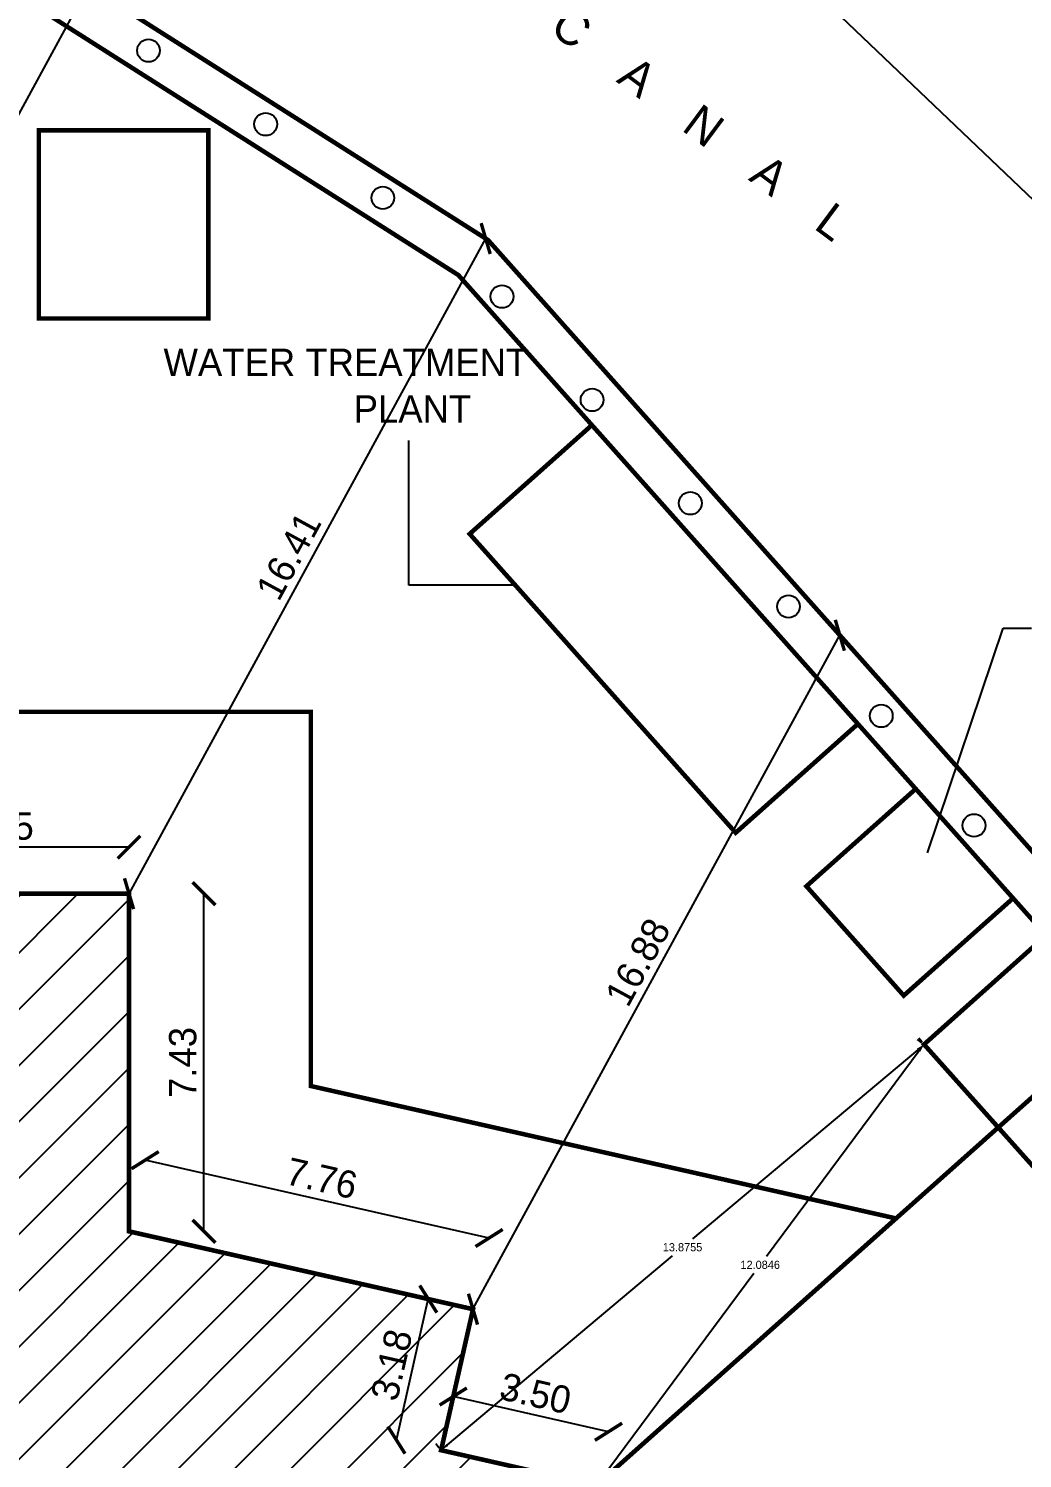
# Model space of a CAD drawing. Header units: metres. Extents: x 6101839 to 6102590, y -6659932 to -6659648.
# Drawn here: x 6101936.36 to 6101958.22, y -6659725.71 to -6659694.26 of the extents above; entities that cross this region are included whole.
import ezdxf

# ---------------------------------------------------------------- set-up
doc = ezdxf.new("R2010")
doc.units = ezdxf.units.M
doc.header["$LTSCALE"] = 500
doc.header["$MEASUREMENT"] = 0
doc.linetypes.add('HIDDEN', pattern=[0.375, 0.25, -0.125])
doc.layers.get('0').update_dxf_attribs({"linetype": 'CONTINUOUS'})
doc.layers.get('Defpoints').update_dxf_attribs({"linetype": 'CONTINUOUS'})
for name, color, linetype in [('Area', 3, 'CONTINUOUS'), ('BLK_1_LVL_0_BLDG_FOOT_PRINT', 1, 'CONTINUOUS'), ('BLK_1_LVL_0_SIDE_SETBACK2', 102, 'CONTINUOUS'), ('ED', 30, 'CONTINUOUS'), ('FMB', 3, 'CONTINUOUS'), ('HATCH', 15, 'CONTINUOUS'), ('ID', 3, 'CONTINUOUS'), ('INSITU_WASTE_TREATMENT_PLANT', 226, 'CONTINUOUS'), ('LVL', 1, 'CONTINUOUS'), ('norms', 4, 'CONTINUOUS'), ('OPEN_PARKING', 203, 'CONTINUOUS'), ('PLOT_BOUNDARY', 70, 'CONTINUOUS'), ('RWH', 130, 'CONTINUOUS'), ('SEPTIC_TANK', 146, 'CONTINUOUS'), ('SOLID_LIQUID_WASTE_TREATMENT', 7, 'CONTINUOUS'), ('TEXT', 4, 'CONTINUOUS'), ('wall', 125, 'CONTINUOUS')]:
    doc.layers.add(name, color=color, linetype=linetype)
doc.layers.add('BLK_1_COVERED_AREA', color=140, linetype='CONTINUOUS', plot=False)
doc.layers.add('BLK_1_FLR_0_BLT_UP_AREA', color=26, linetype='CONTINUOUS', plot=False)
doc.layers.add('BLK_1_FIRE_TENDER_MOVEMENT', color=161, linetype='CONTINUOUS', lineweight=0)
doc.layers.add('DIST_EXIT', color=7, linetype='CONTINUOUS', lineweight=0)
doc.styles.add('GD', font='GOTHIC.TTF')
doc.styles.get("Standard").update_dxf_attribs({"font": 'GOTHIC.TTF'})
doc.dimstyles.new('Copy of 1-100-ID', dxfattribs={"dimtxt": 0.6, "dimasz": 0.5, "dimexe": 0, "dimexo": 0, "dimgap": 0.15, "dimtad": 1, "dimzin": 3, "dimdsep": 46, "dimtxsty": 'GD', "dimblk": 'ARCHTICK', "dimcen": 0, "dimse1": 1, "dimse2": 1, "dimclrd": 252, "dimclrt": 3, "dimadec": 0, "dimazin": 0, "dimtfac": 1, "dimtix": 1, "dimtmove": 2, "dimatfit": 3, "dimldrblk": 'ARCHTICK', "dimfxl": 0, "dimtolj": 1, "dimtzin": 0, "dimarcsym": 0})
doc.dimstyles.get("Standard").update_dxf_attribs({"dimtxt": 0.18, "dimasz": 0.18, "dimexe": 0.18, "dimexo": 0.0625, "dimgap": 0.09, "dimtad": 0, "dimtih": 1, "dimtoh": 1, "dimdec": 4, "dimzin": 0, "dimdsep": 46, "dimtxsty": 'Standard', "dimcen": 0.09, "dimadec": 0, "dimazin": 0, "dimtfac": 1, "dimtdec": 4, "dimtofl": 0, "dimtmove": 0, "dimatfit": 3, "dimfxl": 1, "dimtolj": 1, "dimtzin": 0, "dimarcsym": 0})
doc.dimstyles.new('STANDARD$0', dxfattribs={"dimtxt": 7, "dimasz": 3, "dimexe": 3, "dimexo": 1, "dimgap": 1.5, "dimtad": 1, "dimdec": 1, "dimzin": 1, "dimdsep": 46, "dimlunit": 4, "dimtxsty": 'Standard', "dimblk": 'OBLIQUE', "dimcen": 0.09375, "dimdle": 1, "dimclrd": 8, "dimclre": 8, "dimclrt": 7, "dimadec": 1, "dimazin": 0, "dimtfac": 1, "dimtdec": 1, "dimtix": 1, "dimtmove": 2, "dimatfit": 3, "dimldrblk": 'ARCHTICK', "dimfxl": 1, "dimfrac": 2, "dimtolj": 1, "dimtzin": 0, "dimarcsym": 0})

# ---------------------------------------------------------------- blocks, each defined once
blk = doc.blocks.new('_ArchTick')
at = {"color": 0, "linetype": 'ByBlock', "const_width": 0.15}
blk.add_lwpolyline([(-0.5, -0.5), (0.5, 0.5)], dxfattribs=at)
blk = doc.blocks.new('*D1059')
at = {"layer": 'Defpoints', "color": 0, "transparency": 16777216}
for p in [(6101946.414, -6659698.877), (6101946.414, -6659698.877), (6101938.569, -6659713.287)]:
    blk.add_point(p, dxfattribs=at)
at = {"layer": 'ID', "color": 252, "lineweight": -2, "transparency": 16777216}
blk.add_line((6101938.569, -6659713.287), (6101946.414, -6659698.877), dxfattribs=at)
at = {"layer": 'ID', "color": 252, "lineweight": -2, "transparency": 16777216, "xscale": 0.5, "yscale": 0.5, "zscale": 0.5}
for p, rotation in [((6101946.414, -6659698.877), 61.43330256161016), ((6101938.569, -6659713.287), 241.4333025616101)]:
    blk.add_blockref('_ArchTick', p, dxfattribs=dict(at, rotation=rotation))
at = {"layer": 'ID', "color": 3, "transparency": 16777216, "insert": (6101942.083, -6659705.86), "char_height": 0.6, "attachment_point": 5, "rotation": 61.4333, "style": 'GD'}
blk.add_mtext('\\A1;16.41', dxfattribs=at)
blk = doc.blocks.new('*D1060')
at = {"layer": 'Defpoints', "color": 0, "transparency": 16777216}
for p in [(6101954.205, -6659707.603), (6101954.205, -6659707.603), (6101946.135, -6659722.425)]:
    blk.add_point(p, dxfattribs=at)
at = {"layer": 'ID', "color": 252, "lineweight": -2, "transparency": 16777216}
blk.add_line((6101946.135, -6659722.425), (6101954.205, -6659707.603), dxfattribs=at)
at = {"layer": 'ID', "color": 252, "lineweight": -2, "transparency": 16777216, "xscale": 0.5, "yscale": 0.5, "zscale": 0.5}
for p, rotation in [((6101954.205, -6659707.603), 61.4333025563068), ((6101946.135, -6659722.425), 241.4333025563068)]:
    blk.add_blockref('_ArchTick', p, dxfattribs=dict(at, rotation=rotation))
at = {"layer": 'ID', "color": 3, "transparency": 16777216, "insert": (6101949.762, -6659714.792), "char_height": 0.6, "attachment_point": 5, "rotation": 61.4333, "style": 'GD'}
blk.add_mtext('\\A1;16.88', dxfattribs=at)
blk = doc.blocks.new('*D1131')
at = {"layer": 'Defpoints', "color": 0, "transparency": 16777216}
for p in [(6101932.817, -6659712.262), (6101932.817, -6659713.287), (6101938.569, -6659713.287)]:
    blk.add_point(p, dxfattribs=at)
at = {"layer": 'ID', "color": 252, "lineweight": -2, "transparency": 16777216}
blk.add_line((6101938.569, -6659712.262), (6101932.817, -6659712.262), dxfattribs=at)
at = {"layer": 'ID', "color": 252, "lineweight": -2, "transparency": 16777216, "xscale": 0.5, "yscale": 0.5, "zscale": 0.5, "rotation": 180}
blk.add_blockref('_ArchTick', (6101932.817, -6659712.262), dxfattribs=at)
at = {"layer": 'ID', "color": 252, "lineweight": -2, "transparency": 16777216, "xscale": 0.5, "yscale": 0.5, "zscale": 0.5}
blk.add_blockref('_ArchTick', (6101938.569, -6659712.262), dxfattribs=at)
at = {"layer": 'ID', "color": 3, "transparency": 16777216, "insert": (6101935.693, -6659711.805), "char_height": 0.6, "attachment_point": 5, "style": 'GD'}
blk.add_mtext('\\A1;5.75', dxfattribs=at)
blk = doc.blocks.new('*D1132')
at = {"layer": 'Defpoints', "color": 0, "transparency": 16777216}
for p in [(6101938.569, -6659713.287), (6101940.218, -6659713.287), (6101938.569, -6659720.713)]:
    blk.add_point(p, dxfattribs=at)
at = {"layer": 'ID', "color": 252, "lineweight": -2, "transparency": 16777216}
blk.add_line((6101940.218, -6659720.713), (6101940.218, -6659713.287), dxfattribs=at)
at = {"layer": 'ID', "color": 252, "lineweight": -2, "transparency": 16777216, "xscale": 0.5, "yscale": 0.5, "zscale": 0.5}
for p, rotation in [((6101940.218, -6659713.287), 90), ((6101940.218, -6659720.713), 270)]:
    blk.add_blockref('_ArchTick', p, dxfattribs=dict(at, rotation=rotation))
at = {"layer": 'ID', "color": 3, "transparency": 16777216, "insert": (6101939.753, -6659717), "char_height": 0.6, "attachment_point": 5, "rotation": 90, "style": 'GD'}
blk.add_mtext('\\A1;7.43', dxfattribs=at)
blk = doc.blocks.new('*D1133')
at = {"layer": 'Defpoints', "color": 0, "transparency": 16777216}
for p in [(6101938.923, -6659719.148), (6101938.569, -6659720.713), (6101946.135, -6659722.425)]:
    blk.add_point(p, dxfattribs=at)
at = {"layer": 'ID', "color": 252, "lineweight": -2, "transparency": 16777216}
blk.add_line((6101946.489, -6659720.86), (6101938.923, -6659719.148), dxfattribs=at)
at = {"layer": 'ID', "color": 252, "lineweight": -2, "transparency": 16777216, "xscale": 0.5, "yscale": 0.5, "zscale": 0.5}
for p, rotation in [((6101938.923, -6659719.148), 167.2516624966349), ((6101946.489, -6659720.86), 347.2516624966349)]:
    blk.add_blockref('_ArchTick', p, dxfattribs=dict(at, rotation=rotation))
at = {"layer": 'ID', "color": 3, "transparency": 16777216, "insert": (6101942.808, -6659719.55), "char_height": 0.6, "attachment_point": 5, "rotation": 347.2517, "style": 'GD'}
blk.add_mtext('\\A1;7.76', dxfattribs=at)
blk = doc.blocks.new('*D1134')
at = {"layer": 'Defpoints', "color": 0, "transparency": 16777216}
for p in [(6101945.152, -6659722.203), (6101946.135, -6659722.425), (6101945.433, -6659725.527)]:
    blk.add_point(p, dxfattribs=at)
at = {"layer": 'ID', "color": 252, "lineweight": -2, "transparency": 16777216}
blk.add_line((6101944.451, -6659725.304), (6101945.152, -6659722.203), dxfattribs=at)
at = {"layer": 'ID', "color": 252, "lineweight": -2, "transparency": 16777216, "xscale": 0.5, "yscale": 0.5, "zscale": 0.5}
for p, rotation in [((6101945.152, -6659722.203), 77.25036675953797), ((6101944.451, -6659725.304), 257.250366759538)]:
    blk.add_blockref('_ArchTick', p, dxfattribs=dict(at, rotation=rotation))
at = {"layer": 'ID', "color": 3, "transparency": 16777216, "insert": (6101944.348, -6659723.651), "char_height": 0.6, "attachment_point": 5, "rotation": 77.2504, "style": 'GD'}
blk.add_mtext('\\A1;3.18', dxfattribs=at)
blk = doc.blocks.new('*D1135')
at = {"layer": 'Defpoints', "color": 0, "transparency": 16777216}
for p in [(6101945.7, -6659724.347), (6101945.433, -6659725.527), (6101948.848, -6659726.301)]:
    blk.add_point(p, dxfattribs=at)
at = {"layer": 'ID', "color": 252, "lineweight": -2, "transparency": 16777216}
blk.add_line((6101949.116, -6659725.121), (6101945.7, -6659724.347), dxfattribs=at)
at = {"layer": 'ID', "color": 252, "lineweight": -2, "transparency": 16777216, "xscale": 0.5, "yscale": 0.5, "zscale": 0.5}
for p, rotation in [((6101945.7, -6659724.347), 167.2333707731165), ((6101949.116, -6659725.121), 347.2333707731165)]:
    blk.add_blockref('_ArchTick', p, dxfattribs=dict(at, rotation=rotation))
at = {"layer": 'ID', "color": 3, "transparency": 16777216, "insert": (6101947.511, -6659724.28), "char_height": 0.6, "attachment_point": 5, "rotation": 347.2334, "style": 'GD'}
blk.add_mtext('\\A1;3.50', dxfattribs=at)
blk = doc.blocks.new('*D1188')
at = {"layer": 'Defpoints', "color": 0, "transparency": 16777216}
for p in [(6101937.678, -6659693.33), (6101937.678, -6659693.33), (6101930.488, -6659706.535)]:
    blk.add_point(p, dxfattribs=at)
at = {"layer": 'ID', "color": 252, "lineweight": -2, "transparency": 16777216}
blk.add_line((6101930.488, -6659706.535), (6101937.678, -6659693.33), dxfattribs=at)
at = {"layer": 'ID', "color": 252, "lineweight": -2, "transparency": 16777216, "xscale": 0.5, "yscale": 0.5, "zscale": 0.5}
for p, rotation in [((6101937.678, -6659693.33), 61.43330256190251), ((6101930.488, -6659706.535), 241.4333025619025)]:
    blk.add_blockref('_ArchTick', p, dxfattribs=dict(at, rotation=rotation))
at = {"layer": 'ID', "color": 3, "transparency": 16777216, "insert": (6101933.674, -6659699.71), "char_height": 0.6, "attachment_point": 5, "rotation": 61.4333, "style": 'GD'}
blk.add_mtext('\\A1;15.04', dxfattribs=at)
blk = doc.blocks.new('*D1318')
at = {"layer": 'Defpoints', "color": 0, "transparency": 16777216}
for p in [(6101928.799, -6659724.571), (6101948.243, -6659728.97), (6101948.243, -6659728.97)]:
    blk.add_point(p, dxfattribs=at)
at = {"layer": 'DIST_EXIT', "color": 0, "lineweight": -2, "transparency": 16777216}
for p, q in [((6101928.813, -6659724.51), (6101928.839, -6659724.395)), ((6101928.975, -6659724.611), (6101938.005, -6659726.654)), ((6101948.067, -6659728.931), (6101939.037, -6659726.887)), ((6101948.256, -6659728.909), (6101948.282, -6659728.795))]:
    blk.add_line(p, q, dxfattribs=at)
at = {"layer": 'DIST_EXIT', "color": 0, "transparency": 16777216}
for points in [[(6101928.981, -6659724.582), (6101928.968, -6659724.64), (6101928.799, -6659724.571)], [(6101948.074, -6659728.901), (6101948.06, -6659728.96), (6101948.243, -6659728.97)]]:
    blk.add_solid(points, dxfattribs=at)
at = {"layer": 'DIST_EXIT', "color": 0, "transparency": 16777216, "insert": (6101938.521, -6659726.771), "char_height": 0.18, "attachment_point": 5}
blk.add_mtext('\\A1;19.9349', dxfattribs=at)
blk = doc.blocks.new('*D1353')
at = {"layer": 'Defpoints', "color": 0, "linetype": 'Continuous', "transparency": 16777216}
for p in [(6101956.057, -6659716.602), (6101948.848, -6659726.301), (6101948.848, -6659726.301)]:
    blk.add_point(p, dxfattribs=at)
at = {"layer": 'SEPTIC_TANK', "color": 0, "linetype": 'Continuous', "lineweight": -2, "transparency": 16777216}
for p, q in [((6101955.95, -6659716.746), (6101952.59, -6659721.267)), ((6101956.007, -6659716.564), (6101955.913, -6659716.494)), ((6101948.956, -6659726.156), (6101952.316, -6659721.636)), ((6101948.798, -6659726.263), (6101948.704, -6659726.193))]:
    blk.add_line(p, q, dxfattribs=at)
at = {"layer": 'SEPTIC_TANK', "color": 0, "linetype": 'Continuous', "transparency": 16777216}
for points in [[(6101955.926, -6659716.728), (6101955.974, -6659716.764), (6101956.057, -6659716.602)], [(6101948.932, -6659726.138), (6101948.98, -6659726.174), (6101948.848, -6659726.301)]]:
    blk.add_solid(points, dxfattribs=at)
at = {"layer": 'SEPTIC_TANK', "color": 0, "linetype": 'Continuous', "transparency": 16777216, "insert": (6101952.453, -6659721.451), "char_height": 0.18, "attachment_point": 5}
blk.add_mtext('\\A1;12.0846', dxfattribs=at)
blk = doc.blocks.new('*D1354')
at = {"layer": 'Defpoints', "color": 0, "linetype": 'Continuous', "transparency": 16777216}
for p in [(6101956.057, -6659716.602), (6101956.057, -6659716.602), (6101945.433, -6659725.527)]:
    blk.add_point(p, dxfattribs=at)
at = {"layer": 'SEPTIC_TANK', "color": 0, "linetype": 'Continuous', "lineweight": -2, "transparency": 16777216}
for p, q in [((6101955.92, -6659716.718), (6101950.965, -6659720.88)), ((6101956.017, -6659716.554), (6101955.942, -6659716.464)), ((6101945.571, -6659725.411), (6101950.526, -6659721.249)), ((6101945.393, -6659725.479), (6101945.317, -6659725.389))]:
    blk.add_line(p, q, dxfattribs=at)
at = {"layer": 'SEPTIC_TANK', "color": 0, "linetype": 'Continuous', "transparency": 16777216}
for points in [[(6101955.9, -6659716.695), (6101955.939, -6659716.741), (6101956.057, -6659716.602)], [(6101945.552, -6659725.388), (6101945.59, -6659725.434), (6101945.433, -6659725.527)]]:
    blk.add_solid(points, dxfattribs=at)
at = {"layer": 'SEPTIC_TANK', "color": 0, "linetype": 'Continuous', "transparency": 16777216, "insert": (6101950.745, -6659721.064), "char_height": 0.18, "attachment_point": 5}
blk.add_mtext('\\A1;13.8755', dxfattribs=at)

msp = doc.modelspace()

# ---------------------------------------------------------------- hatches: boundary and pattern name
at = {"layer": 'HATCH'}
h = msp.add_hatch(dxfattribs=at)
h.set_pattern_fill('ANSI31', color=256, scale=7, style=0)
h.set_pattern_definition([(45, (6095962.4355, -6653172.8647), (-0.61871843, 0.61871843), [])])
h.paths.add_polyline_path([(6101930.48762, -6659706.53323), (6101929.13945, -6659706.53276), (6101917.29764, -6659698.69476), (6101917.29764, -6659702.37242), (6101914.20827, -6659702.37242), (6101915.32216, -6659696.15368), (6101895.40912, -6659692.58685), (6101894.50505, -6659697.63538), (6101892.33951, -6659697.24749), (6101892.92738, -6659693.96429), (6101888.83253, -6659693.23082), (6101888.24445, -6659696.51399), (6101886.07868, -6659696.12606), (6101887.05389, -6659690.6839), (6101867.14064, -6659687.11713), (6101866.16589, -6659692.56034), (6101864.00089, -6659692.17151), (6101864.97534, -6659686.72922), (6101856.57405, -6659685.22439), (6101855.5058, -6659691.18832), (6101856.9823, -6659691.45278), (6101856.55545, -6659693.83585), (6101855.07903, -6659693.57163), (6101854.34545, -6659697.66644), (6101855.82195, -6659697.93091), (6101855.39506, -6659700.3142), (6101853.22952, -6659699.92631), (6101852.31997, -6659705.00427), (6101861.41028, -6659706.63252), (6101862.22868, -6659702.06349), (6101862.2288, -6659702.06351), (6101864.39408, -6659702.45121), (6101863.5756, -6659707.02037), (6101883.48867, -6659710.58717), (6101884.3166, -6659705.96726), (6101886.48189, -6659706.35489), (6101885.88224, -6659709.70197), (6101889.97707, -6659710.43543), (6101890.5769, -6659707.08808), (6101892.7422, -6659707.47572), (6101891.91457, -6659712.09642), (6101911.59763, -6659715.62203), (6101911.59763, -6659717.41322), (6101891.59765, -6659717.41329), (6101891.59789, -6659722.54172), (6101889.39786, -6659722.54203), (6101889.39765, -6659719.20662), (6101885.23765, -6659719.20662), (6101885.23765, -6659722.54189), (6101883.03801, -6659722.54203), (6101883.03765, -6659717.01326), (6101862.80766, -6659717.01326), (6101862.80789, -6659722.5419), (6101860.60824, -6659722.54203), (6101860.60789, -6659717.01319), (6101852.07289, -6659717.01319), (6101852.07289, -6659723.07203), (6101853.57289, -6659723.07203), (6101853.57289, -6659725.49303), (6101852.07289, -6659725.49326), (6101852.07289, -6659729.65326), (6101853.57289, -6659729.65326), (6101853.57289, -6659732.07448), (6101851.37289, -6659732.07448), (6101851.37289, -6659737.23326), (6101860.60789, -6659737.23326), (6101860.608, -6659732.59158), (6101862.80775, -6659732.59144), (6101862.80766, -6659737.23326), (6101883.03765, -6659737.23326), (6101883.03765, -6659732.53953), (6101885.23765, -6659732.53953), (6101885.23765, -6659735.9399), (6101889.39765, -6659735.9399), (6101889.39765, -6659732.53903), (6101891.59735, -6659732.53903), (6101891.59765, -6659737.23322), (6101911.82764, -6659737.23326), (6101911.82763, -6659737.38477), (6101918.72949, -6659737.38477), (6101918.50894, -6659738.35958), (6101941.3585, -6659743.52975), (6101942.01267, -6659740.6428), (6101945.42637, -6659741.41522), (6101946.08845, -6659738.48919), (6101949.01448, -6659739.15126), (6101949.7869, -6659735.73756), (6101946.86086, -6659735.07548), (6101948.84709, -6659726.29739), (6101945.43318, -6659725.52492), (6101946.13498, -6659722.4233), (6101938.56852, -6659720.71141), (6101938.56852, -6659713.28547), (6101932.81704, -6659713.28547), (6101932.05059, -6659716.67276), (6101930.48764, -6659716.67276)])
h.paths.add_polyline_path([(6101919.55764, -6659704.50276), (6101919.55764, -6659702.90085), (6101921.94393, -6659704.50276)], flags=16)
h.paths.add_polyline_path([(6101925.55761, -6659721.8827), (6101926.48362, -6659721.8827), (6101925.69178, -6659725.3827), (6101925.55761, -6659725.3827)], flags=16)
h.paths.add_polyline_path([(6101917.75764, -6659726.68825), (6101923.77764, -6659726.68825), (6101923.77764, -6659726.95656), (6101926.77144, -6659727.63396), (6101926.19886, -6659730.16447), (6101917.75764, -6659728.25448)], flags=16)
h.paths.add_polyline_path([(6101904.79547, -6659708.07447), (6101901.14358, -6659707.42035), (6101901.49621, -6659705.45168), (6101905.1481, -6659706.10581)], flags=16)
h.paths.add_polyline_path([(6101905.65236, -6659703.29061), (6101902.00046, -6659702.63649), (6101902.35309, -6659700.66782), (6101906.00498, -6659701.32194)], flags=16)
h.paths.add_polyline_path([(6101903.56765, -6659724.14326), (6101903.56765, -6659726.14326), (6101899.85763, -6659726.14326), (6101899.85763, -6659724.14326)], flags=16)
h.paths.add_polyline_path([(6101929.65841, -6659728.2872), (6101943.84618, -6659731.49741), (6101943.27365, -6659734.02799), (6101929.08583, -6659730.81771)], flags=16)
h.paths.add_polyline_path([(6101903.56765, -6659729.00326), (6101903.56765, -6659731.00326), (6101899.85763, -6659731.00326), (6101899.85763, -6659729.00326)], flags=16)
h.paths.add_polyline_path([(6101887.11765, -6659721.2366), (6101887.31765, -6659723.18659), (6101887.51765, -6659721.2366)], flags=16)
h.paths.add_polyline_path([(6101890.03128, -6659699.46991), (6101889.63754, -6659699.39938), (6101890.32516, -6659695.56048), (6101890.7189, -6659695.631)], flags=16)
h.paths.add_polyline_path([(6101876.45651, -6659702.99843), (6101872.80461, -6659702.34431), (6101873.15724, -6659700.37564), (6101876.80913, -6659701.02976)], flags=16)
h.paths.add_polyline_path([(6101877.31339, -6659698.21457), (6101873.66149, -6659697.56044), (6101874.01412, -6659695.59178), (6101877.66601, -6659696.2459)], flags=16)
h.paths.add_polyline_path([(6101874.75302, -6659724.14326), (6101874.75302, -6659726.12997), (6101871.06765, -6659726.12997), (6101871.06765, -6659724.14326)], flags=16)
h.paths.add_polyline_path([(6101874.77766, -6659729.00326), (6101874.77766, -6659731.00326), (6101871.06765, -6659731.00326), (6101871.06765, -6659729.00326)], flags=16)
h.paths.add_polyline_path([(6101860.51401, -6659696.86143), (6101858.62982, -6659696.32075), (6101856.6751, -6659696.17381)], flags=16)
h.paths.add_polyline_path([(6101858.00288, -6659727.37326), (6101858.00288, -6659727.77326), (6101854.10284, -6659727.77326), (6101854.10288, -6659727.77326), (6101854.10288, -6659727.37326)], flags=16)

# ---------------------------------------------------------------- linework, layer by layer
at = {"layer": 'Area', "linetype": 'ByBlock'}
for p, q in [((6101944.72017, -6659706.5039), (6101944.72017, -6659703.3194)), ((6101947.06828, -6659706.5039), (6101944.72017, -6659706.5039))]:
    msp.add_line(p, q, dxfattribs=at)
at = {"layer": 'Area', "const_width": 0.1}
msp.add_lwpolyline([(6101914.20827, -6659702.37427), (6101917.29764, -6659702.37427), (6101917.29764, -6659698.69661), (6101929.13945, -6659706.53461), (6101930.48762, -6659706.53508), (6101930.48764, -6659716.67461), (6101932.05059, -6659716.67461), (6101932.81704, -6659713.28732), (6101938.56852, -6659713.28732), (6101938.56852, -6659720.71326), (6101946.13498, -6659722.42514), (6101945.43318, -6659725.52677), (6101948.84836, -6659726.30059), (6101946.86086, -6659735.07733), (6101949.7869, -6659735.7394), (6101949.01448, -6659739.15311), (6101946.08845, -6659738.49103), (6101945.42637, -6659741.41706), (6101942.01267, -6659740.64464), (6101941.3585, -6659743.5316), (6101918.50894, -6659738.36143), (6101918.72949, -6659737.38662), (6101911.82763, -6659737.38662)], dxfattribs=at)
at = {"layer": 'BLK_1_COVERED_AREA', "ltscale": 400, "const_width": 0.1}
msp.add_lwpolyline([(6101914.20973, -6659702.37453), (6101917.2991, -6659702.37453), (6101917.2991, -6659698.69687), (6101929.14092, -6659706.53487), (6101930.48908, -6659706.53534), (6101930.4891, -6659716.67487), (6101932.05206, -6659716.67487), (6101932.8185, -6659713.28758), (6101938.56999, -6659713.28758), (6101938.56999, -6659720.71352), (6101946.13645, -6659722.42541), (6101945.43464, -6659725.52703), (6101948.84836, -6659726.30059), (6101946.86233, -6659735.07759), (6101949.78836, -6659735.73967), (6101949.01594, -6659739.15337), (6101946.08991, -6659738.4913), (6101945.42784, -6659741.41733), (6101942.01414, -6659740.64491), (6101941.35997, -6659743.53186), (6101918.51041, -6659738.36169), (6101918.73096, -6659737.38688), (6101911.8291, -6659737.38688)], dxfattribs=at)
at = {"layer": 'BLK_1_FIRE_TENDER_MOVEMENT', "const_width": 0.1}
msp.add_lwpolyline([(6101955.44049, -6659720.42938), (6101942.56852, -6659717.51714), (6101942.56851, -6659709.28727), (6101935.6685, -6659709.2873), (6101933.33908, -6659702.5346), (6101930.34332, -6659702.53461), (6101920.05274, -6659695.72336), (6101917.54755, -6659692.5009), (6101856.57385, -6659681.15764), (6101856.57404, -6659685.2263), (6101915.32216, -6659696.15552), (6101917.29764, -6659698.69661), (6101929.13945, -6659706.53461), (6101930.48762, -6659706.53461), (6101932.81704, -6659713.28732), (6101938.56851, -6659713.28729), (6101938.56852, -6659720.71326), (6101946.13498, -6659722.42514), (6101945.43318, -6659725.52677), (6101948.84836, -6659726.30059)], close=True, dxfattribs=at)
at = {"layer": 'BLK_1_FLR_0_BLT_UP_AREA', "color": 26, "linetype": 'Continuous', "const_width": 0.1}
msp.add_lwpolyline([(6101914.20954, -6659702.37562), (6101917.29891, -6659702.37562), (6101917.29891, -6659698.69796), (6101929.48822, -6659706.76596), (6101930.48891, -6659706.76596), (6101930.48891, -6659708.93596), (6101930.48891, -6659708.93596), (6101930.48891, -6659716.67596), (6101932.05187, -6659716.67596), (6101932.81831, -6659713.28867), (6101938.56979, -6659713.28867), (6101938.56979, -6659720.71461), (6101946.13625, -6659722.4265), (6101945.43445, -6659725.52812), (6101948.84836, -6659726.30059)], dxfattribs=at)
at = {"layer": 'BLK_1_LVL_0_BLDG_FOOT_PRINT', "ltscale": 400, "const_width": 0.1}
msp.add_lwpolyline([(6101914.20827, -6659702.37427), (6101917.29764, -6659702.37427), (6101917.29764, -6659698.69661), (6101929.13945, -6659706.53461), (6101930.48762, -6659706.53508), (6101930.48764, -6659716.67461), (6101932.05059, -6659716.67461), (6101932.81704, -6659713.28732), (6101938.56852, -6659713.28732), (6101938.56852, -6659720.71326), (6101946.13498, -6659722.42514), (6101945.43318, -6659725.52677), (6101948.84836, -6659726.30059), (6101946.86086, -6659735.07733), (6101949.7869, -6659735.7394), (6101949.01448, -6659739.15311), (6101946.08845, -6659738.49103), (6101945.42637, -6659741.41706), (6101942.01267, -6659740.64464), (6101941.3585, -6659743.5316), (6101918.50894, -6659738.36143), (6101918.72949, -6659737.38662), (6101911.82763, -6659737.38662)], dxfattribs=at)
at = {"layer": 'BLK_1_LVL_0_SIDE_SETBACK2', "const_width": 0.1}
msp.add_lwpolyline([(6101914.20827, -6659702.37427), (6101917.29764, -6659702.37427), (6101917.29764, -6659698.69661), (6101929.13945, -6659706.53461), (6101930.48762, -6659706.53508), (6101930.48764, -6659716.67461), (6101932.05059, -6659716.67461), (6101932.81704, -6659713.28732), (6101938.56851, -6659713.28729), (6101938.56852, -6659720.71326), (6101946.13498, -6659722.42514), (6101945.43318, -6659725.52677), (6101948.84836, -6659726.30059), (6101961.12168, -6659715.37165), (6101946.46779, -6659698.91144), (6101923.50616, -6659684.33051), (6101915.93612, -6659673.51689), (6101898.3709, -6659663.95326)], dxfattribs=at)
at = {"layer": 'ED', "const_width": 0.1}
msp.add_lwpolyline([(6102000.73568, -6659729.15584), (6102000.7152, -6659729.02288), (6101999.89882, -6659723.72264), (6101986.54891, -6659732.28484), (6101978.86847, -6659730.84025), (6101964.54836, -6659720.72462), (6101945.81379, -6659699.68072), (6101922.80149, -6659685.06762), (6101915.25162, -6659674.28282)], dxfattribs=at)
at = {"layer": 'FMB', "const_width": 0.1}
msp.add_lwpolyline([(6102001.8352, -6659729.72542), (6102000.65311, -6659722.05086), (6101986.34339, -6659731.22865), (6101979.26746, -6659729.89776), (6101965.21899, -6659719.97402), (6101946.46779, -6659698.91144), (6101923.50616, -6659684.33051), (6101915.93612, -6659673.51689), (6101898.3709, -6659663.95326), (6101880.30969, -6659661.70982), (6101878.39445, -6659678.19896), (6101843.86031, -6659676.12777), (6101844.51945, -6659753.52496), (6101858.73444, -6659751.39092), (6101868.16145, -6659755.28596), (6101889.23745, -6659753.63396), (6101886.07793, -6659773.78781), (6101888.47005, -6659779.50775), (6101902.95735, -6659782.53396), (6101917.39945, -6659762.37296), (6102009.64671, -6659780.44071), (6102001.8352, -6659729.72542)], dxfattribs=at)
at = {"layer": 'ID', "linetype": 'ByBlock'}
for p, q in [((6101956.1294, -6659712.38509), (6101957.79394, -6659707.44395)), ((6101957.79394, -6659707.44395), (6101958.42113, -6659707.44395))]:
    msp.add_line(p, q, dxfattribs=at)
at = {"layer": 'ID'}
for centre in [(6101938.99656, -6659694.74285), (6101941.57413, -6659696.36221), (6101944.15169, -6659697.98156), (6101946.7731, -6659700.15428), (6101948.75554, -6659702.42613), (6101950.91577, -6659704.69799), (6101953.076, -6659706.96984), (6101955.11575, -6659709.37712), (6101957.1555, -6659711.78441)]:
    msp.add_circle(centre, 0.25, dxfattribs=at)
at = {"layer": 'INSITU_WASTE_TREATMENT_PLANT', "ltscale": 3, "const_width": 0.1}
msp.add_lwpolyline([(6101946.06212, -6659705.37372), (6101951.91356, -6659711.94644), (6101954.6024, -6659709.55267), (6101948.75096, -6659702.97995)], close=True, dxfattribs=at)
at = {"layer": 'LVL', "linetype": 'ByBlock', "ltscale": 6}
msp.add_line((6101952.1793, -6659692.0393), (6101961.25011, -6659700.69305), dxfattribs=at)
at = {"layer": 'norms', "const_width": 0.1}
msp.add_lwpolyline([(6101953.46935, -6659713.12252), (6101955.61044, -6659715.52754), (6101958.01546, -6659713.38645), (6101955.87437, -6659710.98143)], close=True, dxfattribs=at)
at = {"layer": 'OPEN_PARKING', "linetype": 'Continuous', "const_width": 0.1}
msp.add_lwpolyline([(6101940.12379, -6659747.75881), (6102004.50286, -6659766.05429), (6102006.40167, -6659759.37267), (6102000.65311, -6659722.05086), (6101986.34339, -6659731.22865), (6101979.26746, -6659729.89776), (6101965.21899, -6659719.97402), (6101961.12168, -6659715.37165), (6101948.84836, -6659726.30059), (6101946.86086, -6659735.07733), (6101949.78111, -6659735.73809), (6101949.015, -6659739.15077), (6101946.08897, -6659738.4887), (6101945.42637, -6659741.41706), (6101942.01748, -6659740.6234)], close=True, dxfattribs=at)
at = {"layer": 'PLOT_BOUNDARY', "linetype": 'ByBlock', "const_width": 0.1}
msp.add_lwpolyline([(6102001.8352, -6659729.72542), (6102000.65311, -6659722.05086), (6101986.34339, -6659731.22865), (6101979.26746, -6659729.89776), (6101965.21899, -6659719.97402), (6101946.46779, -6659698.91144), (6101923.50616, -6659684.33051), (6101915.93612, -6659673.51689), (6101898.3709, -6659663.95326), (6101880.30969, -6659661.70982), (6101878.39445, -6659678.19896), (6101843.86031, -6659676.12777), (6101844.51945, -6659753.52496), (6101858.73444, -6659751.39092), (6101868.16145, -6659755.28596), (6101889.23745, -6659753.63396), (6101886.07793, -6659773.78781), (6101888.47005, -6659779.50775), (6101902.95735, -6659782.53396), (6101917.39945, -6659762.37296), (6102009.64671, -6659780.44071)], close=True, dxfattribs=at)
at = {"layer": 'RWH', "const_width": 0.1}
msp.add_lwpolyline([(6101915.25162, -6659674.28282), (6101922.80149, -6659685.06762), (6101945.81379, -6659699.68072), (6101964.54836, -6659720.72462), (6101978.86847, -6659730.84025), (6101986.54891, -6659732.28484), (6101999.89882, -6659723.72264), (6102000.7152, -6659729.02288), (6102000.73568, -6659729.15584), (6102001.72402, -6659729.0036), (6102000.65311, -6659722.05086), (6101986.34339, -6659731.22865), (6101979.26746, -6659729.89776), (6101965.21899, -6659719.97402), (6101946.46779, -6659698.91144), (6101923.50616, -6659684.33051), (6101915.93612, -6659673.51689), (6101898.3709, -6659663.95326)], dxfattribs=at)
at = {"layer": 'SEPTIC_TANK', "linetype": 'ByBlock', "const_width": 0.1}
msp.add_lwpolyline([(6101956.05744, -6659716.60176), (6101961.92101, -6659723.16367), (6101964.54836, -6659720.72462), (6101958.73015, -6659714.21349)], close=True, dxfattribs=at)
at = {"layer": 'SOLID_LIQUID_WASTE_TREATMENT', "linetype": 'Continuous', "const_width": 0.1}
msp.add_lwpolyline([(6101936.58529, -6659696.49661), (6101940.31365, -6659696.49661), (6101940.31365, -6659700.63662), (6101936.58529, -6659700.63662)], close=True, dxfattribs=at)
at = {"layer": 'wall', "color": 7, "linetype": 'HIDDEN', "ltscale": 3, "const_width": 0.1}
for points in [[(6101955.61044, -6659715.52754), (6101953.46935, -6659713.12252), (6101955.87437, -6659710.98143), (6101958.01546, -6659713.38645)], [(6101956.05744, -6659716.60176), (6101961.92101, -6659723.16367), (6101964.60542, -6659720.76493), (6101958.74186, -6659714.20303)]]:
    msp.add_lwpolyline(points, close=True, dxfattribs=at)

# ---------------------------------------------------------------- texts
at = {"layer": 'TEXT', "style": 'GD'}
msp.add_text('M     A      I     N           C    A    N    A    L', height=0.75, rotation=323.392137, dxfattribs=at).set_placement((6101939.73987, -6659688.33967))
for s, p in [('WATER TREATMENT ', (6101939.32764, -6659701.89945)), ('PLANT', (6101943.51094, -6659702.92454))]:
    msp.add_text(s, height=0.6, dxfattribs=at).set_placement(p)

# ---------------------------------------------------------------- dimensions: what is measured, and where the dimension line sits
at = {"layer": 'DIST_EXIT'}
dim = msp.add_aligned_dim(p1=(6101928.79928, -6659724.57104), p2=(6101948.24268, -6659728.97041), distance=0, dimstyle='STANDARD$0', override={"dimtxt": 0.18, "dimasz": 0.18, "dimexe": 0.18, "dimexo": 0.0625, "dimgap": 0.09, "dimtad": 0, "dimtih": 1, "dimtoh": 1, "dimdec": 4, "dimzin": 0, "dimlunit": 2, "dimpost": '', "dimcen": 0.09, "dimdle": 0, "dimclrd": 0, "dimclre": 0, "dimclrt": 0, "dimadec": 0, "dimtdec": 4, "dimtix": 0, "dimtofl": 0, "dimtmove": 0, "dimfrac": 0}, dxfattribs=at)
dim.commit()
dim.dimension.update_dxf_attribs({"geometry": '*D1318', "text_midpoint": (6101938.52098, -6659726.77073)})
at = {"layer": 'ID'}
for p1, p2, distance, picture, middle in [((6101930.48761, -6659706.53509), (6101937.67756, -6659693.32953), 0, '*D1188', (6101933.67411, -6659699.70991)), ((6101938.56851, -6659713.28729), (6101946.41418, -6659698.87739), 0, '*D1059', (6101942.08287, -6659705.85994)), ((6101946.135, -6659722.42511), (6101954.20527, -6659707.60269), 0, '*D1060', (6101949.76166, -6659714.7915)), ((6101938.56852, -6659713.28732), (6101932.81704, -6659713.28732), -1.02495, '*D1131', (6101935.69278, -6659711.80483)), ((6101938.56852, -6659720.71326), (6101938.56852, -6659713.28732), -1.64919, '*D1132', (6101939.75261, -6659717.00029)), ((6101946.13498, -6659722.42514), (6101938.56852, -6659720.71326), -1.60466, '*D1133', (6101942.80848, -6659719.55047)), ((6101945.43318, -6659725.52677), (6101946.13498, -6659722.42514), 1.00732, '*D1134', (6101944.34797, -6659723.65101)), ((6101948.84836, -6659726.30059), (6101945.43318, -6659725.52677), -1.20961, '*D1135', (6101947.51084, -6659724.28038))]:
    dim = msp.add_aligned_dim(p1=p1, p2=p2, distance=distance, dimstyle='Copy of 1-100-ID', dxfattribs=at)
    dim.commit()
    dim.dimension.update_dxf_attribs({"geometry": picture, "text_midpoint": middle})
at = {"layer": 'SEPTIC_TANK', "color": 1, "linetype": 'Continuous'}
dim = msp.add_aligned_dim(p1=(6101945.43318, -6659725.52677), p2=(6101956.05744, -6659716.60176), distance=0, dimstyle='Standard', dxfattribs=at)
dim.commit()
dim.dimension.update_dxf_attribs({"geometry": '*D1354', "text_midpoint": (6101950.74531, -6659721.06427)})
at = {"layer": 'SEPTIC_TANK', "color": 2, "linetype": 'Continuous'}
dim = msp.add_aligned_dim(p1=(6101956.05744, -6659716.60176), p2=(6101948.84836, -6659726.30059), distance=0, dimstyle='Standard', dxfattribs=at)
dim.commit()
dim.dimension.update_dxf_attribs({"geometry": '*D1353', "text_midpoint": (6101952.4529, -6659721.45118)})

doc.saveas('drawing.dxf')
